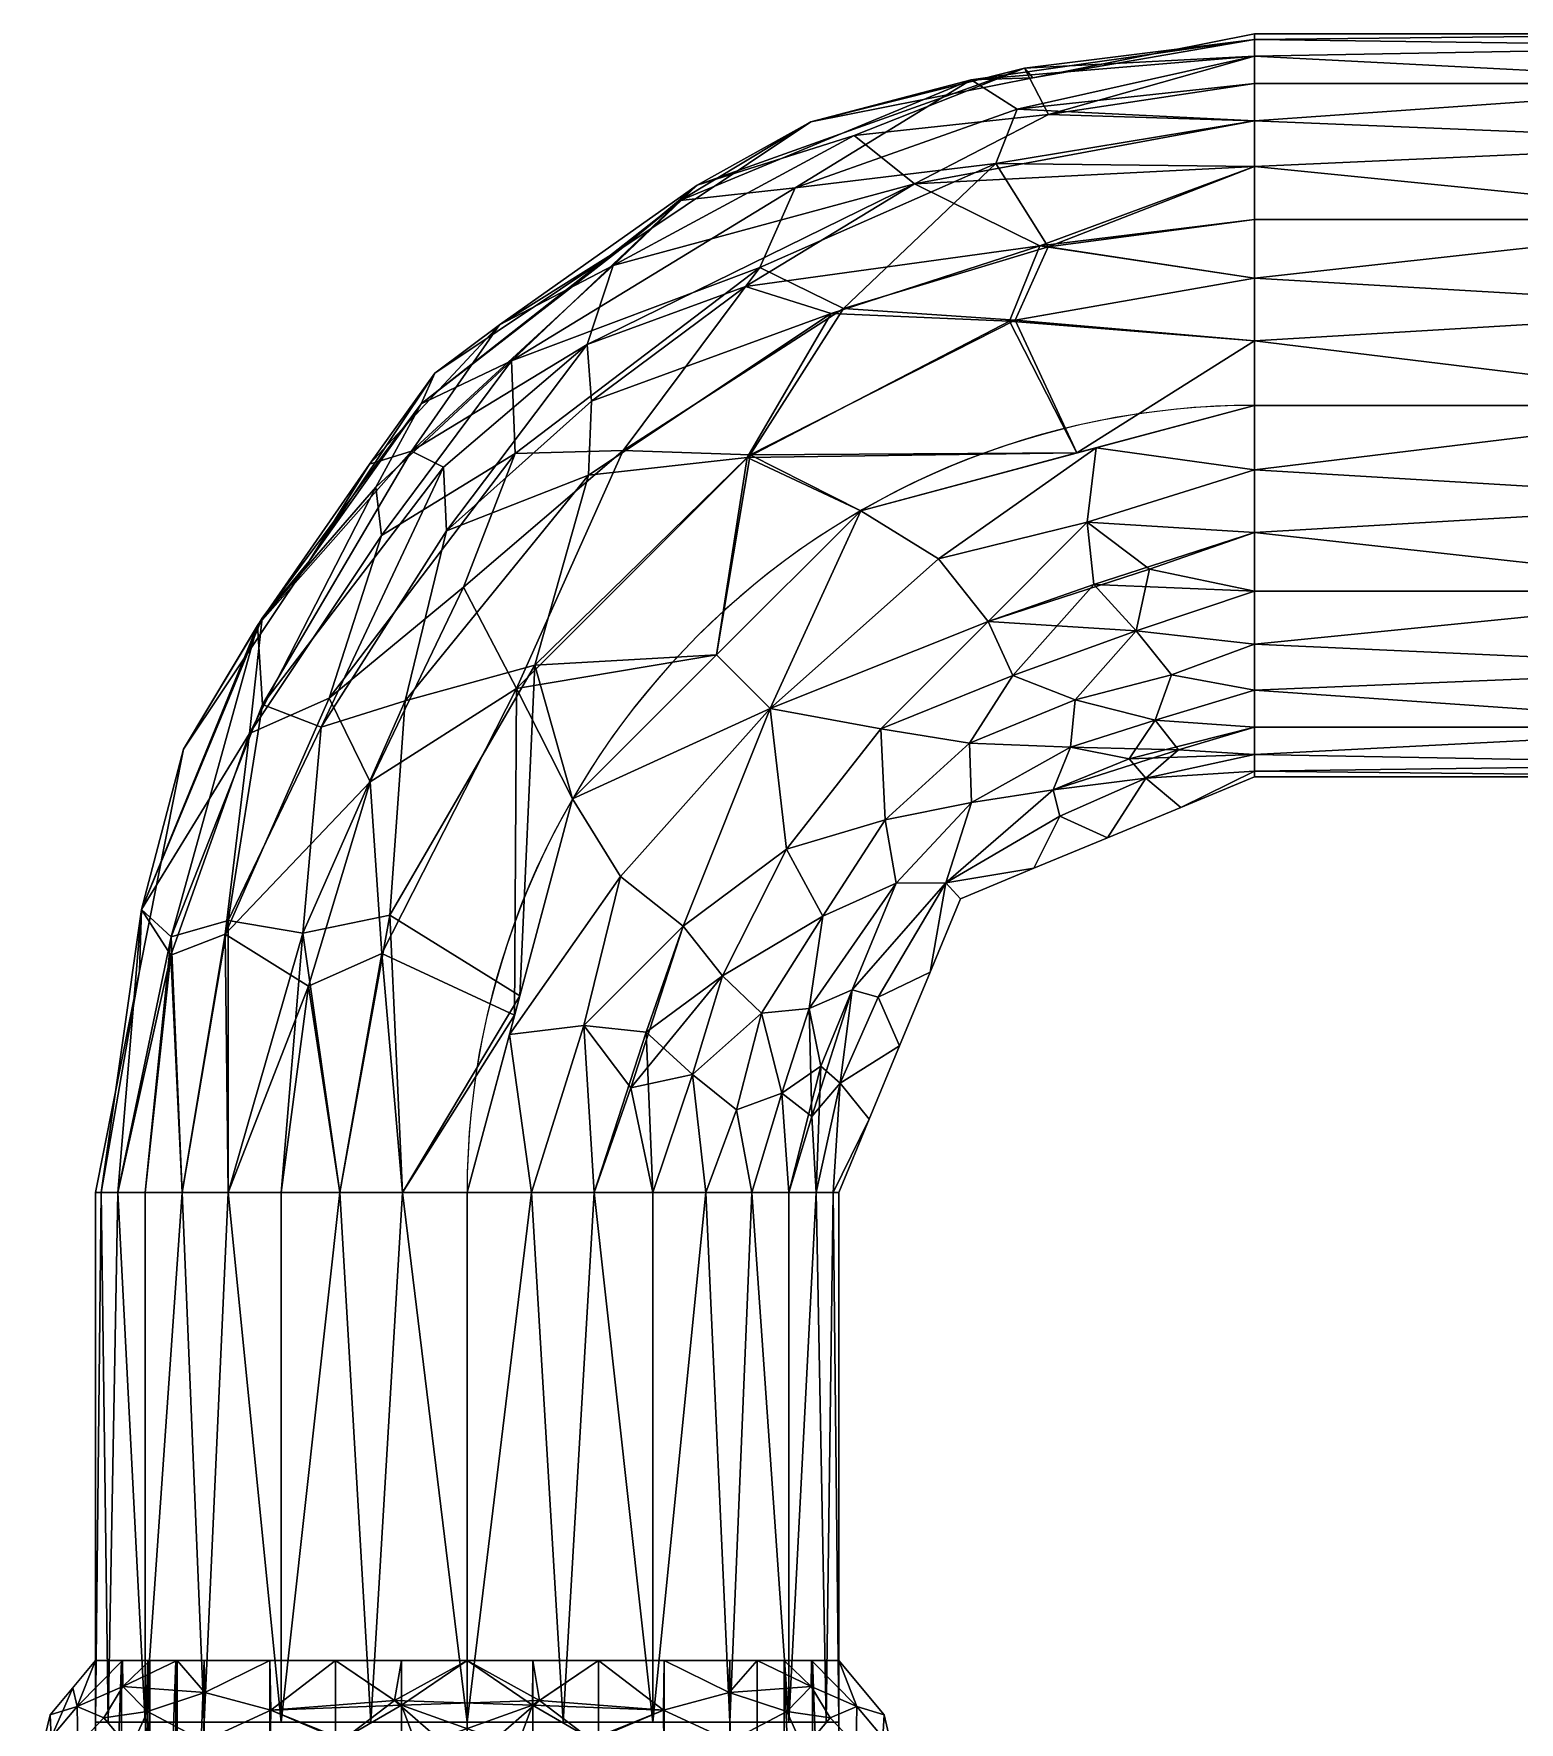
# Model space of a CAD drawing. Header units: inches. Extents: x -3326 to -59, y 8 to 1043.
# Drawn here: x -1166.391 to -1163.764, y 218.035 to 221.022 of the extents above; entities that cross this region are included whole.
import ezdxf

# ---------------------------------------------------------------- set-up
doc = ezdxf.new("R2010")
doc.units = ezdxf.units.IN
doc.header["$MEASUREMENT"] = 0
doc.layers.add('F-SPRN', color=10, linetype='Continuous', lineweight=9)
doc.layers.add('P-PIPE', color=10, linetype='Continuous', lineweight=9)

# ---------------------------------------------------------------- blocks, each defined once
blk = doc.blocks.new('Victaulic-VicPress316-Elbow 90-45deg Style P568_P571 - Standard-523083-05 - Fourth Level')
at = {"layer": 'P-PIPE'}
for p, q in [((0, 1.393), (0, 2.33)), ((-1.393, 0), (-2.33, 0))]:
    blk.add_line(p, q, dxfattribs=at)
blk.add_arc((-1.393, 1.393), 1.393, 270, 0, dxfattribs=at)
mesh = blk.add_polyface(dxfattribs=at)
corners = [(-0.6575, 3.52), (-0.4649, 3.52, 0.4649), (0, 3.52, 0.6575), (0.4649, 3.52, 0.4649), (0.6575, 3.52), (0.6575, 2.221), (0.4649, 2.221, 0.4649), (0, 2.221, 0.6575), (-0.4649, 2.221, 0.4649), (-0.6575, 2.221), (0.2325, 3.52, 0.5612), (0.2325, 2.221, 0.5612), (0.3487, 2.221, 0.5131), (0.565, 2.221, 0.2234), (0.5612, 3.52, 0.2325), (0.5131, 3.52, 0.3487), (-0.5612, 3.52, 0.2325), (-0.5612, 2.221, 0.2325), (-0.5131, 2.221, 0.3487), (-0.2325, 3.52, 0.5612), (-0.2325, 2.221, 0.5612), (-0.1162, 2.221, 0.6094), (0.1162, 3.52, 0.6094), (0.1162, 2.221, 0.6094), (0.3487, 3.52, 0.5131), (0.6112, 2.221, 0.1117), (0.6094, 3.52, 0.1162), (0.5149, 2.221, 0.3442), (-0.6112, 2.221, 0.1117), (-0.6094, 3.52, 0.1162), (-0.5131, 3.52, 0.3487), (-0.3487, 2.221, 0.5131), (-0.3487, 3.52, 0.5131), (-0.1162, 3.52, 0.6094)]
mesh.append_faces([[corners[k] for k in face] for face in [(27, 14, 13), (15, 6, 3), (28, 29, 17)]], dxfattribs={"vtx0": -1, "vtx1": -1})
mesh.append_faces([[corners[k] for k in face] for face in [(3, 6, 12, 24), (28, 0, 29), (27, 15, 14), (11, 10, 24, 12)]], dxfattribs={"vtx0": -1, "vtx2": -1})
mesh.append_faces([[corners[k] for k in face] for face in [(26, 4, 25), (29, 16, 17), (14, 26, 13), (25, 13, 26), (27, 6, 15)]], dxfattribs={"vtx1": -1, "vtx2": -1})
mesh.append_faces([[corners[k] for k in face] for face in [(19, 33, 21, 20), (22, 10, 11, 23), (8, 18, 30, 1), (33, 2, 7, 21), (23, 7, 2, 22), (32, 19, 20, 31), (16, 30, 18, 17), (1, 32, 31, 8)]], dxfattribs={"vtx1": -1, "vtx3": -1})
mesh.append_faces([[corners[k] for k in face] for face in [(4, 5, 25), (28, 9, 0)]], dxfattribs={"vtx2": -1})
mesh = blk.add_polyface(dxfattribs=at)
corners = [(0.6575, 3.52), (0.4649, 3.52, -0.4649), (0, 3.52, -0.6575), (-0.4649, 3.52, -0.4649), (-0.6575, 3.52), (-0.6575, 2.221), (-0.4649, 2.221, -0.4649), (0, 2.221, -0.6575), (0.4649, 2.221, -0.4649), (0.6575, 2.221), (-0.5612, 3.52, -0.2325), (-0.5612, 2.221, -0.2325), (-0.6112, 2.221, -0.1117), (-0.2325, 2.221, -0.5612), (-0.2325, 3.52, -0.5612), (-0.1162, 3.52, -0.6094), (0.5612, 3.52, -0.2325), (0.5612, 2.221, -0.2325), (0.5131, 2.221, -0.3487), (0.2325, 3.52, -0.5612), (0.2325, 2.221, -0.5612), (0.1162, 2.221, -0.6094), (-0.5131, 3.52, -0.3487), (-0.5131, 2.221, -0.3487), (-0.6094, 3.52, -0.1162), (-0.3487, 3.52, -0.5131), (-0.3487, 2.221, -0.5131), (-0.1162, 2.221, -0.6094), (0.6112, 2.221, -0.1117), (0.6094, 3.52, -0.1162), (0.5131, 3.52, -0.3487), (0.3487, 2.221, -0.5131), (0.3487, 3.52, -0.5131), (0.1162, 3.52, -0.6094)]
mesh.append_faces([[corners[k] for k in face] for face in [(28, 29, 17)]], dxfattribs={"vtx0": -1, "vtx1": -1})
mesh.append_faces([[corners[k] for k in face] for face in [(11, 10, 24), (28, 0, 29)]], dxfattribs={"vtx0": -1, "vtx2": -1})
mesh.append_faces([[corners[k] for k in face] for face in [(29, 16, 17), (24, 4, 12), (12, 11, 24)]], dxfattribs={"vtx1": -1, "vtx2": -1})
mesh.append_faces([[corners[k] for k in face] for face in [(8, 18, 30, 1), (23, 6, 3, 22), (27, 7, 2, 15), (26, 13, 14, 25), (22, 10, 11, 23), (6, 26, 25, 3), (19, 33, 21, 20), (33, 2, 7, 21), (13, 27, 15, 14), (16, 30, 18, 17), (32, 19, 20, 31), (1, 32, 31, 8)]], dxfattribs={"vtx1": -1, "vtx3": -1})
mesh.append_faces([[corners[k] for k in face] for face in [(4, 5, 12), (28, 9, 0)]], dxfattribs={"vtx2": -1})
mesh = blk.add_polyface(dxfattribs=at)
corners = [(-0.6575, 2.221), (-0.4649, 2.221, 0.4649), (0, 2.221, 0.6575), (0.4649, 2.221, 0.4649), (0.6575, 2.221), (0.7377, 2.3171), (0.7665, 2.439), (0.542, 2.439, 0.542), (0, 2.439, 0.7665), (-0.542, 2.439, 0.542), (-0.7665, 2.439), (-0.7377, 2.3171), (0.6649, 2.439, 0.2453), (-0.6649, 2.439, 0.2453), (0.5612, 2.221, 0.2325), (0.5655, 2.3109, 0.4687), (0.271, 2.439, 0.6542), (0.3473, 2.3086, 0.6458), (-0.5612, 2.221, 0.2325), (-0.5655, 2.3109, 0.4687), (-0.271, 2.439, 0.6542), (-0.3473, 2.3086, 0.6458), (0.6896, 2.3021, 0.2383), (-0.6896, 2.3021, 0.2383), (0.2325, 2.221, 0.5612), (0.1283, 2.2917, 0.7118), (-0.1159, 2.2997, 0.7189), (-0.2325, 2.221, 0.5612), (0.7515, 2.3755), (0.7157, 2.439, 0.1227), (0.7356, 2.3573, 0.1654), (0.6883, 2.3706, 0.317), (0.6034, 2.439, 0.3937), (0.5958, 2.3776, 0.471), (0.466, 2.3637, 0.5952), (0.6423, 2.3225, 0.3682), (0.609, 2.2669, 0.3557), (0.5131, 2.221, 0.3487), (0.4065, 2.439, 0.5981), (-0.7157, 2.439, 0.1227), (-0.7515, 2.3755), (-0.7356, 2.3573, 0.1654), (-0.6883, 2.3706, 0.317), (-0.6034, 2.439, 0.3937), (-0.5958, 2.3776, 0.471), (-0.466, 2.3637, 0.5952), (-0.6423, 2.3225, 0.3682), (-0.609, 2.2669, 0.3557), (-0.5131, 2.221, 0.3487), (-0.4065, 2.439, 0.5981), (0.4636, 2.2772, 0.542), (0.3487, 2.221, 0.5131), (-0.4636, 2.2772, 0.542), (-0.3487, 2.221, 0.5131), (0.6094, 2.221, 0.1162), (-0.6094, 2.221, 0.1162), (0.1162, 2.221, 0.6094), (0.2192, 2.3604, 0.7224), (0.0503, 2.3595, 0.753), (-0.1355, 2.439, 0.7104), (-0.2226, 2.3618, 0.7218), (0.1355, 2.439, 0.7104), (-0.087, 2.377, 0.7544), (-0.3499, 2.3773, 0.674), (-0.1162, 2.221, 0.6094), (0.3481, 2.3732, 0.6738)]
mesh.append_faces([[corners[k] for k in face] for face in [(18, 47, 55), (28, 30, 5), (12, 30, 29), (43, 44, 9), (1, 52, 48), (51, 17, 24), (54, 36, 14), (24, 25, 56), (20, 60, 59), (49, 63, 20)]], dxfattribs={"vtx0": -1, "vtx1": -1})
mesh.append_faces([[corners[k] for k in face] for face in [(36, 54, 22), (30, 31, 22), (17, 65, 57), (50, 36, 15), (34, 15, 33), (45, 9, 44), (42, 46, 44), (52, 47, 48), (63, 49, 45), (31, 32, 33), (25, 24, 17), (30, 12, 31), (47, 52, 19), (58, 62, 26), (57, 61, 58), (52, 53, 21), (26, 2, 25), (22, 35, 36), (19, 46, 47), (41, 42, 13), (57, 25, 17), (17, 51, 50), (58, 25, 57), (38, 65, 34), (30, 22, 5), (28, 29, 30), (35, 22, 31), (34, 33, 7), (33, 15, 35), (50, 34, 17), (33, 35, 31), (36, 35, 15), (50, 37, 36), (11, 23, 41), (41, 23, 42), (39, 40, 41), (23, 46, 42), (42, 44, 43), (45, 44, 19), (52, 45, 19), (21, 60, 63), (55, 47, 23), (44, 46, 19), (23, 47, 46), (34, 50, 15), (45, 52, 21), (65, 17, 34), (26, 25, 58), (59, 60, 62), (63, 60, 20), (21, 26, 60), (26, 62, 60), (8, 62, 58), (21, 63, 45), (27, 26, 21), (16, 57, 65)]], dxfattribs={"vtx0": -1, "vtx1": -1, "vtx2": -1})
mesh.append_faces([[corners[k] for k in face] for face in [(22, 4, 5), (50, 3, 37), (25, 2, 56), (23, 11, 0), (26, 27, 64), (31, 12, 32), (34, 7, 38), (41, 13, 39), (23, 0, 55), (65, 38, 16), (47, 18, 48), (52, 1, 53), (57, 16, 61)]], dxfattribs={"vtx0": -1, "vtx2": -1})
mesh.append_faces([[corners[k] for k in face] for face in [(40, 11, 41), (8, 59, 62), (32, 7, 33), (37, 14, 36), (43, 13, 42), (49, 9, 45), (53, 27, 21), (51, 3, 50), (54, 4, 22), (61, 8, 58), (64, 2, 26)]], dxfattribs={"vtx1": -1, "vtx2": -1})
mesh.append_faces([[corners[k] for k in face] for face in [(39, 10, 40), (28, 6, 29)]], dxfattribs={"vtx2": -1})
mesh = blk.add_polyface(dxfattribs=at)
corners = [(0.6575, 2.221), (0.4649, 2.221, -0.4649), (0, 2.221, -0.6575), (-0.4649, 2.221, -0.4649), (-0.6575, 2.221), (-0.7377, 2.3171), (-0.7665, 2.439), (-0.542, 2.439, -0.542), (0, 2.439, -0.7665), (0.542, 2.439, -0.542), (0.7665, 2.439), (0.7377, 2.3171), (-0.6649, 2.439, -0.2453), (0.6649, 2.439, -0.2453), (-0.5612, 2.221, -0.2325), (-0.5655, 2.3109, -0.4687), (-0.271, 2.439, -0.6542), (-0.3473, 2.3086, -0.6458), (0.5612, 2.221, -0.2325), (0.5655, 2.3109, -0.4687), (0.271, 2.439, -0.6542), (0.3473, 2.3086, -0.6458), (-0.6896, 2.3021, -0.2383), (0.6896, 2.3021, -0.2383), (-0.2325, 2.221, -0.5612), (-0.1283, 2.2917, -0.7118), (0.1159, 2.2997, -0.7189), (0.2325, 2.221, -0.5612), (-0.7515, 2.3755), (-0.7157, 2.439, -0.1227), (-0.7356, 2.3573, -0.1654), (-0.6883, 2.3706, -0.317), (-0.6034, 2.439, -0.3937), (-0.5958, 2.3776, -0.471), (-0.466, 2.3637, -0.5952), (-0.6423, 2.3225, -0.3682), (-0.609, 2.2669, -0.3557), (-0.5131, 2.221, -0.3487), (-0.4065, 2.439, -0.5981), (0.7157, 2.439, -0.1227), (0.7515, 2.3755), (0.7356, 2.3573, -0.1654), (0.6883, 2.3706, -0.317), (0.6034, 2.439, -0.3937), (0.5958, 2.3776, -0.471), (0.466, 2.3637, -0.5952), (0.6423, 2.3225, -0.3682), (0.609, 2.2669, -0.3557), (0.5131, 2.221, -0.3487), (0.4065, 2.439, -0.5981), (-0.4636, 2.2772, -0.542), (-0.3487, 2.221, -0.5131), (0.4636, 2.2772, -0.542), (0.3487, 2.221, -0.5131), (-0.6094, 2.221, -0.1162), (0.6976, 2.2691), (0.6094, 2.221, -0.1162), (-0.1162, 2.221, -0.6094), (-0.2192, 2.3604, -0.7224), (-0.0503, 2.3595, -0.753), (0.1355, 2.439, -0.7104), (0.2226, 2.3618, -0.7218), (-0.1355, 2.439, -0.7104), (0.087, 2.377, -0.7544), (0.3499, 2.3773, -0.674), (0.1162, 2.221, -0.6094), (-0.3481, 2.3732, -0.6738)]
mesh.append_faces([[corners[k] for k in face] for face in [(55, 41, 11), (28, 30, 5), (12, 30, 29), (0, 23, 55), (43, 44, 9), (1, 52, 48), (51, 17, 24), (54, 36, 14), (18, 47, 56), (24, 25, 57), (20, 61, 60), (49, 64, 20)]], dxfattribs={"vtx0": -1, "vtx1": -1})
mesh.append_faces([[corners[k] for k in face] for face in [(50, 36, 15), (30, 31, 22), (17, 66, 58), (25, 24, 17), (58, 62, 59), (34, 15, 33), (30, 12, 31), (36, 54, 22), (64, 49, 45), (9, 44, 45), (31, 32, 33), (52, 47, 48), (42, 46, 44), (47, 52, 19), (59, 63, 26), (47, 23, 56), (52, 53, 21), (26, 2, 25), (22, 35, 36), (19, 46, 47), (41, 42, 13), (58, 25, 17), (17, 51, 50), (59, 25, 58), (38, 66, 34), (30, 22, 5), (28, 29, 30), (35, 22, 31), (34, 33, 7), (33, 15, 35), (50, 34, 17), (33, 35, 31), (36, 35, 15), (50, 37, 36), (41, 55, 23), (41, 23, 42), (39, 40, 41), (23, 46, 42), (42, 44, 43), (45, 44, 19), (52, 45, 19), (21, 61, 64), (44, 46, 19), (23, 47, 46), (34, 50, 15), (45, 52, 21), (66, 17, 34), (26, 25, 59), (60, 61, 63), (64, 61, 20), (21, 26, 61), (26, 63, 61), (8, 63, 59), (21, 64, 45), (27, 26, 21), (16, 58, 66)]], dxfattribs={"vtx0": -1, "vtx1": -1, "vtx2": -1})
mesh.append_faces([[corners[k] for k in face] for face in [(22, 4, 5), (25, 2, 57), (26, 27, 65), (31, 12, 32), (34, 7, 38), (41, 13, 39), (66, 38, 16), (23, 0, 56), (47, 18, 48), (52, 1, 53), (58, 16, 62)]], dxfattribs={"vtx0": -1, "vtx2": -1})
mesh.append_faces([[corners[k] for k in face] for face in [(3, 37, 50), (40, 11, 41), (8, 60, 63), (32, 7, 33), (37, 14, 36), (43, 13, 42), (49, 9, 45), (53, 27, 21), (51, 3, 50), (54, 4, 22), (62, 8, 59), (65, 2, 26)]], dxfattribs={"vtx1": -1, "vtx2": -1})
mesh.append_faces([[corners[k] for k in face] for face in [(39, 10, 40), (28, 6, 29)]], dxfattribs={"vtx2": -1})
mesh = blk.add_polyface(dxfattribs=at)
corners = [(0, 2.33, 0.6575), (0.1702, 2.33, 0.6351), (0.3287, 2.33, 0.5694), (0.4649, 2.33, 0.4649), (0.5694, 2.33, 0.3287), (0.6351, 2.33, 0.1702), (0.6575, 2.33), (0.6351, 2.33, -0.1702), (0.5694, 2.33, -0.3287), (0.4649, 2.33, -0.4649), (0.3287, 2.33, -0.5694), (0.1702, 2.33, -0.6351), (0, 2.33, -0.6575), (-0.1702, 2.33, -0.6351), (-0.3287, 2.33, -0.5694), (-0.4649, 2.33, -0.4649), (-0.5694, 2.33, -0.3287), (-0.6351, 2.33, -0.1702), (-0.6575, 2.33), (-0.6351, 2.33, 0.1702), (-0.5694, 2.33, 0.3287), (-0.4649, 2.33, 0.4649), (-0.3287, 2.33, 0.5694), (-0.1702, 2.33, 0.6351)]
mesh.append_faces([[corners[k] for k in face] for face in [(16, 20, 21), (14, 21, 22), (13, 23, 0), (8, 4, 5), (9, 2, 3)]], dxfattribs={"vtx0": -1, "vtx2": -1})
mesh.append_faces([[corners[k] for k in face] for face in [(0, 11, 12, 13), (21, 14, 15, 16), (2, 9, 10, 11)]], dxfattribs={"vtx0": -1, "vtx3": -1})
mesh.append_faces([[corners[k] for k in face] for face in [(18, 19, 17)]], dxfattribs={"vtx1": -1})
mesh.append_faces([[corners[k] for k in face] for face in [(1, 2, 11, 0)]], dxfattribs={"vtx1": -1, "vtx2": -1})
mesh.append_faces([[corners[k] for k in face] for face in [(13, 14, 22, 23), (8, 9, 3, 4), (16, 17, 19, 20)]], dxfattribs={"vtx1": -1, "vtx3": -1})
mesh.append_faces([[corners[k] for k in face] for face in [(5, 6, 7, 8)]], dxfattribs={"vtx3": -1})
mesh = blk.add_polyface(dxfattribs=at)
corners = [(0, 2.33, 0.6575), (-0.1702, 2.33, 0.6351), (-0.3287, 2.33, 0.5694), (-0.4649, 2.33, 0.4649), (-0.5694, 2.33, 0.3287), (-0.6351, 2.33, 0.1702), (-0.6575, 2.33), (-0.6575, 1.393), (-0.6475, 1.393, 0.1142), (-0.6179, 1.393, 0.2249), (-0.5694, 1.393, 0.3287), (-0.5037, 1.393, 0.4226), (-0.4226, 1.393, 0.5037), (-0.3288, 1.393, 0.5694), (-0.2249, 1.393, 0.6178), (-0.1142, 1.393, 0.6475), (0, 1.393, 0.6575)]
mesh.append_faces([[corners[k] for k in face] for face in [(15, 0, 1), (12, 2, 3), (4, 9, 10), (5, 8, 9), (3, 11, 12)]], dxfattribs={"vtx0": -1, "vtx2": -1})
mesh.append_faces([[corners[k] for k in face] for face in [(16, 0, 15)]], dxfattribs={"vtx1": -1})
mesh.append_faces([[corners[k] for k in face] for face in [(1, 2, 14), (12, 13, 2), (14, 15, 1), (13, 14, 2), (3, 4, 11), (5, 6, 8), (4, 5, 9), (10, 11, 4)]], dxfattribs={"vtx1": -1, "vtx2": -1})
mesh.append_faces([[corners[k] for k in face] for face in [(6, 7, 8)]], dxfattribs={"vtx2": -1})
mesh = blk.add_polyface(dxfattribs=at)
corners = [(-0.6575, 2.33), (-0.6351, 2.33, -0.1702), (-0.5694, 2.33, -0.3287), (-0.4649, 2.33, -0.4649), (-0.3287, 2.33, -0.5694), (-0.1702, 2.33, -0.6351), (0, 2.33, -0.6575), (0, 1.393, -0.6575), (-0.1142, 1.393, -0.6475), (-0.2249, 1.393, -0.6178), (-0.3288, 1.393, -0.5694), (-0.4226, 1.393, -0.5037), (-0.5037, 1.393, -0.4226), (-0.5694, 1.393, -0.3287), (-0.6179, 1.393, -0.2249), (-0.6475, 1.393, -0.1142), (-0.6575, 1.393)]
mesh.append_faces([[corners[k] for k in face] for face in [(11, 4, 10)]], dxfattribs={"vtx0": -1, "vtx1": -1})
mesh.append_faces([[corners[k] for k in face] for face in [(15, 0, 1), (12, 2, 3), (8, 5, 6), (5, 8, 9), (3, 11, 12)]], dxfattribs={"vtx0": -1, "vtx2": -1})
mesh.append_faces([[corners[k] for k in face] for face in [(16, 0, 15)]], dxfattribs={"vtx1": -1})
mesh.append_faces([[corners[k] for k in face] for face in [(1, 2, 14), (12, 13, 2), (14, 15, 1), (13, 14, 2), (3, 4, 11), (4, 5, 9), (9, 10, 4)]], dxfattribs={"vtx1": -1, "vtx2": -1})
mesh.append_faces([[corners[k] for k in face] for face in [(6, 7, 8)]], dxfattribs={"vtx2": -1})
mesh = blk.add_polyface(dxfattribs=at)
corners = [(0, 2.33, -0.6575), (0.1702, 2.33, -0.6351), (0.3287, 2.33, -0.5694), (0.4649, 2.33, -0.4649), (0.5694, 2.33, -0.3287), (0.6351, 2.33, -0.1702), (0.6575, 2.33), (0.6575, 1.393), (0.6475, 1.393, -0.1142), (0.6178, 1.393, -0.2249), (0.5694, 1.393, -0.3288), (0.5037, 1.393, -0.4226), (0.4226, 1.393, -0.5037), (0.3287, 1.393, -0.5694), (0.2249, 1.393, -0.6179), (0.1142, 1.393, -0.6475), (0, 1.393, -0.6575)]
mesh.append_faces([[corners[k] for k in face] for face in [(11, 4, 10)]], dxfattribs={"vtx0": -1, "vtx1": -1})
mesh.append_faces([[corners[k] for k in face] for face in [(15, 0, 1), (12, 2, 3), (8, 5, 6), (5, 8, 9), (3, 11, 12)]], dxfattribs={"vtx0": -1, "vtx2": -1})
mesh.append_faces([[corners[k] for k in face] for face in [(16, 0, 15)]], dxfattribs={"vtx1": -1})
mesh.append_faces([[corners[k] for k in face] for face in [(1, 2, 14), (12, 13, 2), (14, 15, 1), (13, 14, 2), (3, 4, 11), (4, 5, 9), (9, 10, 4)]], dxfattribs={"vtx1": -1, "vtx2": -1})
mesh.append_faces([[corners[k] for k in face] for face in [(6, 7, 8)]], dxfattribs={"vtx2": -1})
mesh = blk.add_polyface(dxfattribs=at)
corners = [(0.6575, 2.33), (0.6351, 2.33, 0.1702), (0.5694, 2.33, 0.3287), (0.4649, 2.33, 0.4649), (0.3287, 2.33, 0.5694), (0.1702, 2.33, 0.6351), (0, 2.33, 0.6575), (0, 1.393, 0.6575), (0.1142, 1.393, 0.6475), (0.2249, 1.393, 0.6178), (0.3288, 1.393, 0.5694), (0.4226, 1.393, 0.5037), (0.5037, 1.393, 0.4226), (0.5694, 1.393, 0.3287), (0.6179, 1.393, 0.2249), (0.6475, 1.393, 0.1142), (0.6575, 1.393)]
mesh.append_faces([[corners[k] for k in face] for face in [(15, 0, 1), (12, 2, 3), (8, 5, 6), (4, 9, 10), (5, 8, 9), (3, 11, 12)]], dxfattribs={"vtx0": -1, "vtx2": -1})
mesh.append_faces([[corners[k] for k in face] for face in [(16, 0, 15)]], dxfattribs={"vtx1": -1})
mesh.append_faces([[corners[k] for k in face] for face in [(1, 2, 14), (12, 13, 2), (14, 15, 1), (13, 14, 2), (3, 4, 11), (4, 5, 9), (10, 11, 4)]], dxfattribs={"vtx1": -1, "vtx2": -1})
mesh.append_faces([[corners[k] for k in face] for face in [(6, 7, 8)]], dxfattribs={"vtx2": -1})
mesh = blk.add_polyface(dxfattribs=at)
corners = [(-0.6575, 1.393), (-0.8729, 0.8729), (-1.393, 0.6575), (-1.393, 0.6475, 0.1142), (-1.393, 0.6179, 0.2249), (-1.393, 0.5694, 0.3287), (-1.393, 0.5037, 0.4226), (-1.393, 0.4226, 0.5037), (-1.393, 0.3288, 0.5694), (-1.393, 0.2249, 0.6178), (-1.393, 0.1142, 0.6475), (-1.393, 0, 0.6575), (-0.6965, 0.1866, 0.6575), (-0.1866, 0.6965, 0.6575), (0, 1.393, 0.6575), (-0.1142, 1.393, 0.6475), (-0.2249, 1.393, 0.6178), (-0.3288, 1.393, 0.5694), (-0.4226, 1.393, 0.5037), (-0.5037, 1.393, 0.4226), (-0.5694, 1.393, 0.3287), (-0.6179, 1.393, 0.2249), (-0.6475, 1.393, 0.1142), (-0.7399, 0.7336, 0.4649), (-1.0367, 0.68, 0.2779), (-0.6814, 1.0339, 0.2779), (-0.9217, 0.3824, 0.5959), (-0.3824, 0.9217, 0.5959), (-1.133, 0.7652), (-0.7652, 1.133), (-1.0756, 0.5209, 0.4649), (-0.5209, 1.0756, 0.4649), (-1.1131, 0.075, 0.6575), (-0.075, 1.1131, 0.6575), (-1.2008, 0.6599, 0.1702), (-0.6602, 1.1995, 0.1702), (-1.0972, 0.2065, 0.6351), (-0.2065, 1.0972, 0.6351), (-1.184, 0.3989, 0.5386), (-1.2172, 0.5569, 0.3771), (-0.3989, 1.184, 0.5386), (-0.5569, 1.2172, 0.3771), (-0.5361, 0.5361, 0.632), (-0.8339, 0.2717, 0.6424), (-0.2717, 0.8339, 0.6424), (-1.0487, 0.7267, 0.1372), (-0.8471, 0.8449, 0.2205), (-1.0029, 0.8191), (-0.7275, 1.0474, 0.1369), (-0.8191, 1.0029), (-1.0677, 0.6049, 0.3745), (-0.8925, 0.7028, 0.3745), (-0.7594, 0.8455, 0.3516), (-0.6294, 0.9039, 0.4426), (-0.5653, 0.785, 0.5462), (-0.7323, 0.5723, 0.5631), (-0.8889, 0.5975, 0.4782), (-0.9657, 0.4779, 0.5344), (-0.6054, 1.0672, 0.3742), (-1.2463, 0.4766, 0.4649), (-0.4766, 1.2463, 0.4649), (-0.4517, 1.0091, 0.5391), (-1.263, 0.7114), (-0.7114, 1.263), (-1.2074, 0.2896, 0.5976), (-1.1717, 0.6252, 0.2819), (-0.3167, 1.1091, 0.5949), (-0.6099, 1.2584, 0.2724), (-0.4416, 0.4416, 0.6575)]
mesh.append_faces([[corners[k] for k in face] for face in [(63, 22, 0)]], dxfattribs={"vtx0": -1})
mesh.append_faces([[corners[k] for k in face] for face in [(10, 36, 9), (8, 38, 7), (6, 39, 5), (4, 34, 3), (22, 35, 21), (33, 44, 13), (47, 46, 1), (19, 60, 18)]], dxfattribs={"vtx0": -1, "vtx1": -1})
mesh.append_faces([[corners[k] for k in face] for face in [(52, 53, 58), (26, 36, 43), (66, 17, 40), (9, 36, 64), (41, 60, 19), (46, 48, 49), (45, 28, 34), (55, 56, 57), (65, 5, 39), (30, 39, 59), (38, 59, 7), (51, 52, 46), (22, 63, 35), (26, 43, 42), (40, 18, 60), (44, 33, 37), (55, 42, 54), (67, 21, 35), (40, 60, 31), (61, 53, 54), (56, 50, 30), (25, 58, 67), (62, 3, 34), (64, 26, 38), (48, 35, 29), (45, 34, 24), (10, 32, 36), (26, 64, 36), (44, 37, 27), (33, 15, 37), (57, 38, 26), (30, 50, 39), (34, 65, 24), (31, 61, 40), (37, 66, 27), (58, 31, 41), (44, 42, 13), (61, 54, 27), (32, 43, 36), (42, 43, 12), (42, 44, 27), (46, 45, 24), (46, 47, 45), (51, 24, 50), (25, 35, 48), (46, 25, 48), (56, 51, 50), (65, 50, 24), (52, 51, 23), (46, 24, 51), (53, 52, 23), (25, 46, 52), (53, 23, 54), (53, 31, 58), (55, 54, 23), (42, 27, 54), (56, 23, 51), (42, 55, 26), (57, 56, 30), (55, 23, 56), (38, 57, 30), (55, 57, 26), (67, 58, 41), (58, 25, 52), (30, 59, 38), (6, 59, 39), (31, 60, 41), (61, 31, 53), (66, 61, 27), (8, 64, 38), (4, 65, 34), (50, 65, 39), (16, 66, 37), (61, 66, 40), (25, 67, 35), (20, 67, 41)]], dxfattribs={"vtx0": -1, "vtx1": -1, "vtx2": -1})
mesh.append_faces([[corners[k] for k in face] for face in [(41, 19, 20), (42, 12, 68), (59, 6, 7), (37, 15, 16), (40, 17, 18), (43, 32, 12), (48, 29, 49), (34, 28, 62)]], dxfattribs={"vtx0": -1, "vtx2": -1})
mesh.append_faces([[corners[k] for k in face] for face in [(16, 17, 66), (49, 1, 46), (4, 5, 65), (8, 9, 64), (20, 21, 67), (47, 28, 45), (63, 29, 35), (68, 13, 42)]], dxfattribs={"vtx1": -1, "vtx2": -1})
mesh.append_faces([[corners[k] for k in face] for face in [(62, 2, 3), (33, 14, 15), (10, 11, 32)]], dxfattribs={"vtx2": -1})
mesh = blk.add_polyface(dxfattribs=at)
corners = [(-1.393, 0.6575), (-0.8729, 0.8729), (-0.6575, 1.393), (-0.6475, 1.393, -0.1142), (-0.6179, 1.393, -0.2249), (-0.5694, 1.393, -0.3287), (-0.5037, 1.393, -0.4226), (-0.4226, 1.393, -0.5037), (-0.3288, 1.393, -0.5694), (-0.2249, 1.393, -0.6178), (-0.1142, 1.393, -0.6475), (0, 1.393, -0.6575), (-0.1866, 0.6965, -0.6575), (-0.6965, 0.1866, -0.6575), (-1.393, 0, -0.6575), (-1.393, 0.1142, -0.6475), (-1.393, 0.2249, -0.6178), (-1.393, 0.3288, -0.5694), (-1.393, 0.4226, -0.5037), (-1.393, 0.5037, -0.4226), (-1.393, 0.5694, -0.3287), (-1.393, 0.6179, -0.2249), (-1.393, 0.6475, -0.1142), (-0.7399, 0.7336, -0.4649), (-1.0367, 0.68, -0.2779), (-0.6814, 1.0339, -0.2779), (-0.9217, 0.3824, -0.5959), (-0.3824, 0.9217, -0.5959), (-1.133, 0.7652), (-0.7652, 1.133), (-1.0756, 0.5209, -0.4649), (-0.5209, 1.0756, -0.4649), (-1.1131, 0.075, -0.6575), (-0.075, 1.1131, -0.6575), (-1.2008, 0.6599, -0.1702), (-0.6602, 1.1995, -0.1702), (-1.0972, 0.2065, -0.6351), (-0.2065, 1.0972, -0.6351), (-1.184, 0.3989, -0.5386), (-1.2172, 0.5569, -0.3771), (-0.3989, 1.184, -0.5386), (-0.5569, 1.2172, -0.3771), (-0.5361, 0.5361, -0.632), (-0.8339, 0.2717, -0.6424), (-0.2717, 0.8339, -0.6424), (-1.0487, 0.7267, -0.1372), (-0.8471, 0.8449, -0.2205), (-1.0029, 0.8191), (-0.7275, 1.0474, -0.1369), (-0.8191, 1.0029), (-1.0677, 0.6049, -0.3745), (-0.8925, 0.7028, -0.3745), (-0.7594, 0.8455, -0.3516), (-0.6294, 0.9039, -0.4426), (-0.5653, 0.785, -0.5462), (-0.7323, 0.5723, -0.5631), (-0.8889, 0.5975, -0.4782), (-0.9657, 0.4779, -0.5344), (-0.6054, 1.0672, -0.3742), (-1.2463, 0.4766, -0.4649), (-0.4766, 1.2463, -0.4649), (-0.4517, 1.0091, -0.5391), (-1.263, 0.7114), (-0.7114, 1.263), (-1.1091, 0.3167, -0.5949), (-1.2587, 0.6097, -0.2727), (-0.2896, 1.2074, -0.5976), (-0.6258, 1.1692, -0.2823), (-0.4416, 0.4416, -0.6575)]
mesh.append_faces([[corners[k] for k in face] for face in [(62, 22, 0)]], dxfattribs={"vtx0": -1})
mesh.append_faces([[corners[k] for k in face] for face in [(4, 35, 3), (22, 34, 21), (8, 40, 7), (7, 60, 6), (5, 67, 4), (6, 41, 5), (18, 38, 17), (32, 43, 13), (49, 46, 1), (19, 59, 18), (13, 42, 68)]], dxfattribs={"vtx0": -1, "vtx1": -1})
mesh.append_faces([[corners[k] for k in face] for face in [(24, 34, 45), (30, 50, 56), (24, 45, 46), (65, 21, 34), (59, 30, 38), (53, 54, 23), (24, 50, 65), (60, 31, 41), (53, 31, 61), (43, 32, 36), (18, 59, 38), (52, 53, 23), (27, 61, 66), (63, 3, 35), (43, 36, 26), (40, 60, 7), (39, 59, 19), (29, 35, 48), (67, 5, 41), (22, 62, 34), (37, 66, 9), (43, 42, 13), (51, 23, 56), (27, 37, 44), (51, 56, 50), (64, 17, 38), (48, 35, 25), (45, 34, 28), (32, 15, 36), (10, 33, 37), (57, 38, 30), (36, 64, 26), (50, 30, 39), (61, 31, 40), (31, 58, 41), (35, 67, 25), (54, 55, 23), (44, 42, 27), (42, 43, 26), (33, 44, 37), (42, 44, 12), (46, 49, 48), (45, 47, 46), (51, 52, 23), (25, 46, 48), (65, 50, 39), (50, 24, 51), (24, 46, 51), (52, 51, 46), (46, 25, 52), (58, 53, 52), (58, 52, 25), (61, 54, 53), (27, 42, 54), (55, 42, 26), (42, 55, 54), (56, 57, 30), (23, 55, 56), (57, 55, 26), (55, 57, 56), (57, 26, 64), (53, 58, 31), (67, 58, 25), (30, 59, 39), (31, 60, 40), (6, 60, 41), (66, 61, 40), (54, 61, 27), (16, 64, 36), (57, 64, 38), (24, 65, 34), (20, 65, 39), (27, 66, 37), (8, 66, 40), (4, 67, 35), (58, 67, 41)]], dxfattribs={"vtx0": -1, "vtx1": -1, "vtx2": -1})
mesh.append_faces([[corners[k] for k in face] for face in [(36, 15, 16), (39, 19, 20), (37, 9, 10), (42, 12, 68), (35, 29, 63), (44, 33, 12), (46, 47, 1), (45, 28, 47)]], dxfattribs={"vtx0": -1, "vtx2": -1})
mesh.append_faces([[corners[k] for k in face] for face in [(16, 17, 64), (20, 21, 65), (8, 9, 66), (49, 29, 48), (62, 28, 34)]], dxfattribs={"vtx1": -1, "vtx2": -1})
mesh.append_faces([[corners[k] for k in face] for face in [(10, 11, 33), (32, 14, 15), (63, 2, 3)]], dxfattribs={"vtx2": -1})
mesh = blk.add_polyface(dxfattribs=at)
corners = [(-1.393, 0, -0.6575), (-0.6965, 0.1866, -0.6575), (-0.1866, 0.6965, -0.6575), (0, 1.393, -0.6575), (0.1142, 1.393, -0.6475), (0.2249, 1.393, -0.6179), (0.3287, 1.393, -0.5694), (0.4226, 1.393, -0.5037), (0.5037, 1.393, -0.4226), (0.5694, 1.393, -0.3288), (0.6178, 1.393, -0.2249), (0.6475, 1.393, -0.1142), (0.6575, 1.393), (0.5014, 0.6083), (0.0569, -0.0569), (-0.6083, -0.5014), (-1.393, -0.6575), (-1.393, -0.6475, -0.1142), (-1.393, -0.6178, -0.2249), (-1.393, -0.5694, -0.3288), (-1.393, -0.5037, -0.4226), (-1.393, -0.4226, -0.5037), (-1.393, -0.3287, -0.5694), (-1.393, -0.2249, -0.6179), (-1.393, -0.1142, -0.6475), (-0.085, 0.085, -0.4729), (0.3847, 0.5808, -0.3422), (-0.5808, -0.3847, -0.3422), (-0.666, -0.1713, -0.5675), (0.1713, 0.666, -0.5675), (-0.892, -0.5758, -0.1566), (0.5758, 0.892, -0.1566), (0.4277, 0.9358, -0.4447), (-0.9358, -0.4277, -0.4447), (-1.0791, 0.0841, -0.6575), (-0.0841, 1.0791, -0.6575), (-0.9697, -0.1505, -0.6239), (0.1505, 0.9697, -0.6239), (-0.5009, 0.0877, -0.6301), (-0.0877, 0.5009, -0.6301), (-0.3768, -0.3624, -0.1694), (0.3624, 0.3768, -0.1694), (-0.0785, -0.079, -0.3088), (0.244, 0.518, -0.4667), (-0.518, -0.244, -0.4667), (0.1513, 0.23, -0.3747), (0.5242, 0.9731, -0.3284), (-0.9731, -0.5242, -0.3284), (-0.2761, 0.0798, -0.5681), (-1.0279, -0.2807, -0.5743), (0.2807, 1.0279, -0.5743), (0.0064, 0.3215, -0.5439), (-1.0007, -0.5795), (0.5795, 1.0007), (-0.4416, 0.4416, -0.6575), (-0.2757, -0.2792), (0.2792, 0.2757), (0.0809, -0.0026, -0.1638), (0.1614, 0.145, -0.2679)]
mesh.append_faces([[corners[k] for k in face] for face in [(17, 52, 16), (53, 11, 12)]], dxfattribs={"vtx0": -1})
mesh.append_faces([[corners[k] for k in face] for face in [(6, 50, 5), (54, 38, 1), (20, 47, 19), (8, 32, 7), (9, 46, 8), (35, 39, 2), (10, 46, 9), (23, 49, 22), (2, 39, 54)]], dxfattribs={"vtx0": -1, "vtx1": -1})
mesh.append_faces([[corners[k] for k in face] for face in [(23, 36, 49), (44, 27, 33), (28, 49, 36), (32, 29, 50), (36, 34, 38), (44, 33, 28), (49, 33, 21), (30, 52, 17), (35, 4, 37), (47, 20, 33), (37, 29, 39), (46, 10, 31), (36, 38, 28), (37, 39, 35), (46, 26, 32), (41, 31, 13), (24, 34, 36), (50, 7, 32), (40, 30, 27), (47, 33, 27), (40, 27, 42), (8, 46, 32), (32, 43, 29), (11, 53, 31), (58, 57, 42), (15, 30, 40), (48, 28, 38), (50, 29, 37), (43, 32, 26), (26, 31, 41), (25, 44, 48), (48, 51, 25), (38, 54, 39), (44, 42, 27), (57, 55, 40), (57, 40, 42), (25, 43, 45), (57, 41, 56), (45, 43, 26), (51, 43, 25), (48, 44, 28), (42, 44, 25), (58, 26, 41), (25, 45, 42), (31, 26, 46), (27, 30, 47), (18, 47, 30), (38, 39, 48), (51, 39, 29), (33, 49, 28), (5, 50, 37), (39, 51, 48), (43, 51, 29), (58, 42, 45), (26, 58, 45), (41, 57, 58)]], dxfattribs={"vtx0": -1, "vtx1": -1, "vtx2": -1})
mesh.append_faces([[corners[k] for k in face] for face in [(49, 21, 22), (38, 34, 1), (37, 4, 5), (47, 18, 19), (57, 14, 55), (31, 10, 11), (41, 13, 56), (50, 6, 7), (30, 15, 52), (57, 56, 14)]], dxfattribs={"vtx0": -1, "vtx2": -1})
mesh.append_faces([[corners[k] for k in face] for face in [(17, 18, 30), (20, 21, 33), (23, 24, 36), (53, 13, 31), (55, 15, 40)]], dxfattribs={"vtx1": -1, "vtx2": -1})
mesh.append_faces([[corners[k] for k in face] for face in [(24, 0, 34), (35, 3, 4)]], dxfattribs={"vtx2": -1})
mesh = blk.add_polyface(dxfattribs=at)
corners = [(0, 1.393, 0.6575), (-0.1866, 0.6965, 0.6575), (-0.6965, 0.1866, 0.6575), (-1.393, 0, 0.6575), (-1.393, -0.1142, 0.6475), (-1.393, -0.2249, 0.6178), (-1.393, -0.3288, 0.5694), (-1.393, -0.4226, 0.5037), (-1.393, -0.5037, 0.4226), (-1.393, -0.5694, 0.3287), (-1.393, -0.6179, 0.2249), (-1.393, -0.6475, 0.1142), (-1.393, -0.6575), (-0.6083, -0.5014), (0.0569, -0.0569), (0.5014, 0.6083), (0.6575, 1.393), (0.6475, 1.393, 0.1142), (0.6179, 1.393, 0.2249), (0.5694, 1.393, 0.3287), (0.5037, 1.393, 0.4226), (0.4226, 1.393, 0.5037), (0.3288, 1.393, 0.5694), (0.2249, 1.393, 0.6178), (0.1142, 1.393, 0.6475), (-0.2125, -0.1074, 0.4073), (0.3619, 0.5295, 0.3398), (0.1095, 0.5229, 0.5608), (-0.685, -0.4777, 0.2522), (-0.6441, -0.1628, 0.5665), (-0.7914, -0.3917, 0.438), (0.5758, 0.892, 0.1566), (0.4225, 0.9113, 0.4436), (0.1368, 0.902, 0.6218), (-1.0791, 0.0841, 0.6575), (-0.9597, -0.1487, 0.6236), (-0.9863, -0.5968, 0.1592), (-1.0288, -0.5144, 0.3621), (-0.4957, 0.0925, 0.6303), (0.3706, 0.3894, 0.1662), (-0.12, 0.4599, 0.6308), (0.0985, 0.0809, 0.283), (-0.2151, 0.1236, 0.5636), (0.0365, 0.2218, 0.4746), (0.5232, 0.9403, 0.3172), (0.2905, 0.9337, 0.5553), (-0.2584, -0.2473, 0.2656), (-0.4071, -0.3894, 0.133), (-0.0575, -0.1425, 0.1418), (-0.2757, -0.2792), (0.2792, 0.2757), (0.2582, 0.5696, 0.4773), (-1.0133, -0.2822, 0.5717), (-0.4929, -0.2105, 0.4832), (-0.2204, -0.0074, 0.4944), (0.5795, 1.0007), (-0.0933, 1.0448, 0.6575), (-1.0007, -0.5795), (-0.4416, 0.4416, 0.6575), (0.0414, 0.1091, 0.3863), (0.1727, 0.1041, 0.1706)]
mesh.append_faces([[corners[k] for k in face] for face in [(17, 55, 16), (56, 24, 0), (57, 11, 12)]], dxfattribs={"vtx0": -1})
mesh.append_faces([[corners[k] for k in face] for face in [(11, 36, 10), (20, 44, 19), (21, 32, 20), (34, 38, 2), (6, 52, 5), (23, 45, 22), (1, 40, 56), (9, 37, 8), (50, 60, 14)]], dxfattribs={"vtx0": -1, "vtx1": -1})
mesh.append_faces([[corners[k] for k in face] for face in [(36, 28, 37), (11, 57, 36), (10, 36, 37), (37, 30, 8), (28, 47, 46), (26, 41, 39), (38, 40, 58), (30, 52, 7), (29, 35, 52), (42, 27, 40), (35, 29, 38), (53, 52, 30), (30, 28, 46), (41, 25, 46), (52, 53, 29), (32, 44, 20), (15, 31, 39), (17, 31, 55), (47, 36, 13), (45, 23, 33), (33, 27, 45), (43, 51, 27), (35, 38, 34), (40, 38, 42), (43, 27, 42), (32, 26, 44), (34, 4, 35), (28, 30, 37), (31, 44, 39), (42, 38, 29), (27, 33, 40), (59, 26, 51), (50, 39, 60), (40, 33, 56), (25, 30, 46), (41, 48, 60), (54, 29, 53), (42, 54, 43), (59, 43, 25), (51, 26, 32), (39, 44, 26), (18, 44, 31), (51, 45, 27), (21, 45, 32), (28, 36, 47), (48, 46, 47), (49, 48, 47), (41, 46, 48), (51, 43, 59), (45, 51, 32), (5, 52, 35), (30, 25, 53), (54, 53, 25), (43, 54, 25), (29, 54, 42), (24, 56, 33), (25, 41, 59), (26, 59, 41), (60, 48, 14), (39, 41, 60)]], dxfattribs={"vtx0": -1, "vtx1": -1, "vtx2": -1})
mesh.append_faces([[corners[k] for k in face] for face in [(33, 23, 24), (35, 4, 5), (44, 18, 19), (30, 7, 8), (37, 9, 10), (40, 1, 58), (45, 21, 22), (48, 49, 14), (47, 13, 49), (39, 50, 15), (52, 6, 7), (31, 15, 55)]], dxfattribs={"vtx0": -1, "vtx2": -1})
mesh.append_faces([[corners[k] for k in face] for face in [(17, 18, 31), (58, 2, 38), (57, 13, 36)]], dxfattribs={"vtx1": -1, "vtx2": -1})
mesh.append_faces([[corners[k] for k in face] for face in [(34, 3, 4)]], dxfattribs={"vtx2": -1})
mesh = blk.add_polyface(dxfattribs=at)
corners = [(-2.33, 0, -0.6575), (-2.33, 0.1702, -0.6351), (-2.33, 0.3287, -0.5694), (-2.33, 0.4649, -0.4649), (-2.33, 0.5694, -0.3287), (-2.33, 0.6351, -0.1702), (-2.33, 0.6575), (-1.393, 0.6575), (-1.393, 0.6475, -0.1142), (-1.393, 0.6179, -0.2249), (-1.393, 0.5694, -0.3287), (-1.393, 0.5037, -0.4226), (-1.393, 0.4226, -0.5037), (-1.393, 0.3288, -0.5694), (-1.393, 0.2249, -0.6178), (-1.393, 0.1142, -0.6475), (-1.393, 0, -0.6575)]
mesh.append_faces([[corners[k] for k in face] for face in [(11, 4, 10)]], dxfattribs={"vtx0": -1, "vtx1": -1})
mesh.append_faces([[corners[k] for k in face] for face in [(15, 0, 1), (12, 2, 3), (8, 5, 6), (5, 8, 9), (3, 11, 12)]], dxfattribs={"vtx0": -1, "vtx2": -1})
mesh.append_faces([[corners[k] for k in face] for face in [(16, 0, 15)]], dxfattribs={"vtx1": -1})
mesh.append_faces([[corners[k] for k in face] for face in [(1, 2, 14), (12, 13, 2), (14, 15, 1), (13, 14, 2), (3, 4, 11), (4, 5, 9), (9, 10, 4)]], dxfattribs={"vtx1": -1, "vtx2": -1})
mesh.append_faces([[corners[k] for k in face] for face in [(6, 7, 8)]], dxfattribs={"vtx2": -1})
mesh = blk.add_polyface(dxfattribs=at)
corners = [(-2.33, 0.6575), (-2.33, 0.6351, 0.1702), (-2.33, 0.5694, 0.3287), (-2.33, 0.4649, 0.4649), (-2.33, 0.3287, 0.5694), (-2.33, 0.1702, 0.6351), (-2.33, 0, 0.6575), (-1.393, 0, 0.6575), (-1.393, 0.1142, 0.6475), (-1.393, 0.2249, 0.6178), (-1.393, 0.3288, 0.5694), (-1.393, 0.4226, 0.5037), (-1.393, 0.5037, 0.4226), (-1.393, 0.5694, 0.3287), (-1.393, 0.6179, 0.2249), (-1.393, 0.6475, 0.1142), (-1.393, 0.6575)]
mesh.append_faces([[corners[k] for k in face] for face in [(15, 0, 1), (12, 2, 3), (8, 5, 6), (4, 9, 10), (5, 8, 9), (3, 11, 12)]], dxfattribs={"vtx0": -1, "vtx2": -1})
mesh.append_faces([[corners[k] for k in face] for face in [(16, 0, 15)]], dxfattribs={"vtx1": -1})
mesh.append_faces([[corners[k] for k in face] for face in [(1, 2, 14), (12, 13, 2), (14, 15, 1), (13, 14, 2), (3, 4, 11), (4, 5, 9), (10, 11, 4)]], dxfattribs={"vtx1": -1, "vtx2": -1})
mesh.append_faces([[corners[k] for k in face] for face in [(6, 7, 8)]], dxfattribs={"vtx2": -1})
mesh = blk.add_polyface(dxfattribs=at)
corners = [(-2.33, 0, 0.6575), (-2.33, -0.1702, 0.6351), (-2.33, -0.3287, 0.5694), (-2.33, -0.4649, 0.4649), (-2.33, -0.5694, 0.3287), (-2.33, -0.6351, 0.1702), (-2.33, -0.6575), (-1.393, -0.6575), (-1.393, -0.6475, 0.1142), (-1.393, -0.6179, 0.2249), (-1.393, -0.5694, 0.3287), (-1.393, -0.5037, 0.4226), (-1.393, -0.4226, 0.5037), (-1.393, -0.3288, 0.5694), (-1.393, -0.2249, 0.6178), (-1.393, -0.1142, 0.6475), (-1.393, 0, 0.6575)]
mesh.append_faces([[corners[k] for k in face] for face in [(15, 0, 1), (12, 2, 3), (4, 9, 10), (5, 8, 9), (3, 11, 12)]], dxfattribs={"vtx0": -1, "vtx2": -1})
mesh.append_faces([[corners[k] for k in face] for face in [(16, 0, 15)]], dxfattribs={"vtx1": -1})
mesh.append_faces([[corners[k] for k in face] for face in [(1, 2, 14), (12, 13, 2), (14, 15, 1), (13, 14, 2), (3, 4, 11), (5, 6, 8), (4, 5, 9), (10, 11, 4)]], dxfattribs={"vtx1": -1, "vtx2": -1})
mesh.append_faces([[corners[k] for k in face] for face in [(6, 7, 8)]], dxfattribs={"vtx2": -1})
mesh = blk.add_polyface(dxfattribs=at)
corners = [(-2.33, -0.6575), (-2.33, -0.6351, -0.1702), (-2.33, -0.5694, -0.3287), (-2.33, -0.4649, -0.4649), (-2.33, -0.3287, -0.5694), (-2.33, -0.1702, -0.6351), (-2.33, 0, -0.6575), (-1.393, 0, -0.6575), (-1.393, -0.1142, -0.6475), (-1.393, -0.2249, -0.6179), (-1.393, -0.3287, -0.5694), (-1.393, -0.4226, -0.5037), (-1.393, -0.5037, -0.4226), (-1.393, -0.5694, -0.3288), (-1.393, -0.6178, -0.2249), (-1.393, -0.6475, -0.1142), (-1.393, -0.6575)]
mesh.append_faces([[corners[k] for k in face] for face in [(11, 4, 10)]], dxfattribs={"vtx0": -1, "vtx1": -1})
mesh.append_faces([[corners[k] for k in face] for face in [(15, 0, 1), (12, 2, 3), (8, 5, 6), (5, 8, 9), (3, 11, 12)]], dxfattribs={"vtx0": -1, "vtx2": -1})
mesh.append_faces([[corners[k] for k in face] for face in [(16, 0, 15)]], dxfattribs={"vtx1": -1})
mesh.append_faces([[corners[k] for k in face] for face in [(1, 2, 14), (12, 13, 2), (14, 15, 1), (13, 14, 2), (3, 4, 11), (4, 5, 9), (9, 10, 4)]], dxfattribs={"vtx1": -1, "vtx2": -1})
mesh.append_faces([[corners[k] for k in face] for face in [(6, 7, 8)]], dxfattribs={"vtx2": -1})

msp = doc.modelspace()

# ---------------------------------------------------------------- linework, layer by layer
at = {"layer": 'F-SPRN', "color": 1}
for p, q in [((-1163.295, 220.365, 964), (-1164.232, 220.365, 964)), ((-1165.625, 218.972, 964), (-1165.625, 218.035, 964)), ((-1165.625, 218.972, 964), (-1165.625, 216.845, 964)), ((-1165.625, 145.861, 964), (-1165.625, 218.035, 964)), ((-1165.625, 145.861, 964), (-1165.625, 218.035, 964))]:
    msp.add_line(p, q, dxfattribs=at)
msp.add_arc((-1164.232, 218.972, 964), 1.393, 90, 180, dxfattribs=at)

# ---------------------------------------------------------------- block references
at = {"layer": 'F-SPRN', "color": 1, "rotation": 180}
msp.add_blockref('Victaulic-VicPress316-Elbow 90-45deg Style P568_P571 - Standard-523083-05 - Fourth Level', (-1165.625, 220.365, 964), dxfattribs=at)

doc.saveas('drawing.dxf')
